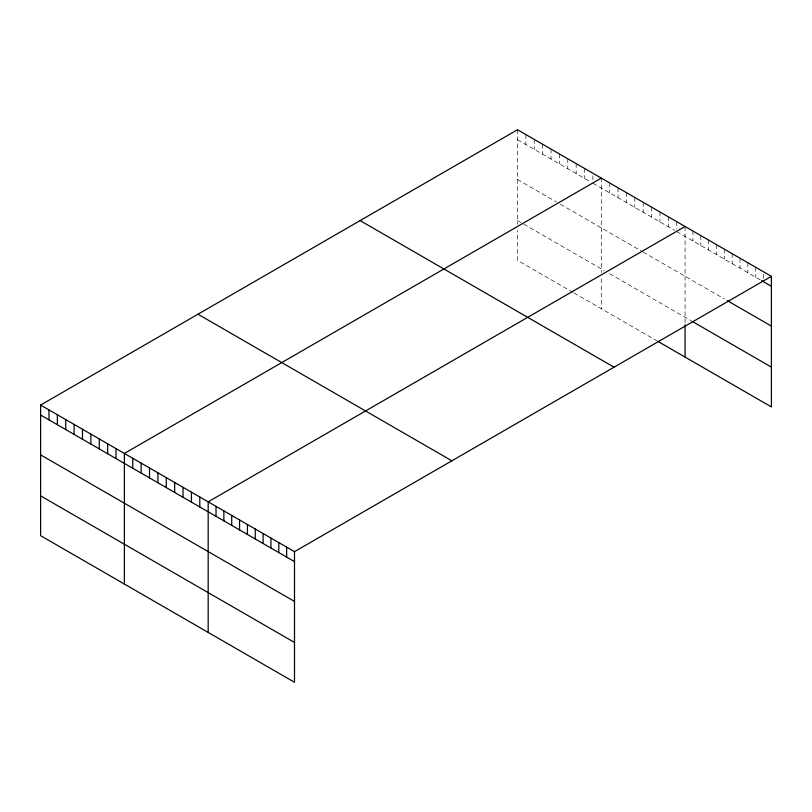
<?xml version="1.0" encoding="UTF-8"?>
<svg xmlns="http://www.w3.org/2000/svg" width="812" height="812" viewBox="0 0 812 812"><rect width="100%" height="100%" fill="white"/><g stroke="black" fill="none" stroke-linecap="round" stroke-linejoin="round"><path stroke-width="0.61" stroke-dasharray="4.06 3.04" d="M517.498 129.737L517.498 224.254M517.498 139.705L590.811 182.03M592.912 183.238L674.599 230.405M676.701 231.613L760.611 280.059M517.498 179.513L556.25 201.883M560.442 204.299L642.13 251.466M643.185 252.075L724.314 298.917M517.498 220.529L522.735 223.554M523.781 224.153L604.432 270.711M609.67 273.735L692.92 321.806M573.008 292.381L517.498 260.337L517.498 230.476M574.054 292.99L656.796 340.756M763.554 274.294L763.554 279.267M755.708 267.27L755.708 277.227M747.852 262.733L747.852 272.7M740.006 258.206L740.006 268.163M732.16 253.679L732.16 263.636M724.314 249.142L724.314 259.109M716.468 244.615L716.468 254.572M708.622 240.078L708.622 250.045M700.766 235.551L700.766 245.508M692.92 231.024L692.92 240.981M685.074 226.487L685.074 323.491M676.701 221.656L676.701 229.126M668.317 216.814L668.317 226.781M659.943 211.973L659.943 221.94M651.559 207.141L651.559 217.098M643.185 202.3L643.185 212.267M634.801 197.468L634.801 207.425M626.428 192.627L626.428 202.594M618.044 187.795L618.044 197.752M609.67 182.954L609.67 192.911M601.286 178.112L601.286 272.629M601.286 278.851L601.286 308.712M592.912 175.768L592.912 180.751M584.528 168.439L584.528 178.407M576.155 163.608L576.155 173.565M567.771 158.766L567.771 168.723M559.397 153.925L559.397 163.892M551.013 149.093L551.013 159.05M542.639 144.252L542.639 154.219M534.255 139.42L534.255 149.378M525.882 134.579L525.882 144.546"/><path stroke-width="1.22" d="M771.4 276.334L294.502 551.663L294.502 682.263L40.6 535.666L40.6 405.076L517.498 129.737L771.4 276.334L771.4 406.924L657.842 341.365M601.286 178.112L124.388 453.451L124.388 584.041M685.074 226.487L208.176 501.826L208.176 632.416M761.595 280.627L771.4 286.291M727.258 300.613L771.4 326.099M692.92 321.806L771.4 367.115M360.122 220.6L614.024 367.186M197.976 314.214L451.878 460.8M40.6 405.076L294.502 551.663M40.6 415.044L294.502 561.63M40.6 454.852L294.502 601.438M40.6 495.858L294.502 642.454M685.074 324.739L685.074 357.087M286.656 547.136L286.656 557.093M278.8 542.599L278.8 552.566M270.954 538.072L270.954 548.039M263.108 533.545L263.108 543.502M255.262 529.008L255.262 538.975M247.416 524.481L247.416 534.438M239.56 519.954L239.56 529.911M231.714 515.417L231.714 525.384M223.868 510.89L223.868 520.847M216.022 506.353L216.022 516.32M199.793 496.985L199.793 506.952M191.419 492.153L191.419 502.11M183.035 487.312L183.035 497.279M174.661 482.48L174.661 492.437M166.277 477.639L166.277 487.596M157.904 472.797L157.904 482.764M149.52 467.966L149.52 477.923M141.146 463.124L141.146 473.091M132.762 458.293L132.762 468.25M116.004 448.61L116.004 458.577M107.631 443.778L107.631 453.735M99.247 438.937L99.247 448.904M90.873 434.105L90.873 444.062M82.489 429.264L82.489 439.231M74.115 424.432L74.115 434.39M65.731 419.591L65.731 429.548M57.358 414.749L57.358 424.717M48.974 409.918L48.974 419.875"/></g></svg>
